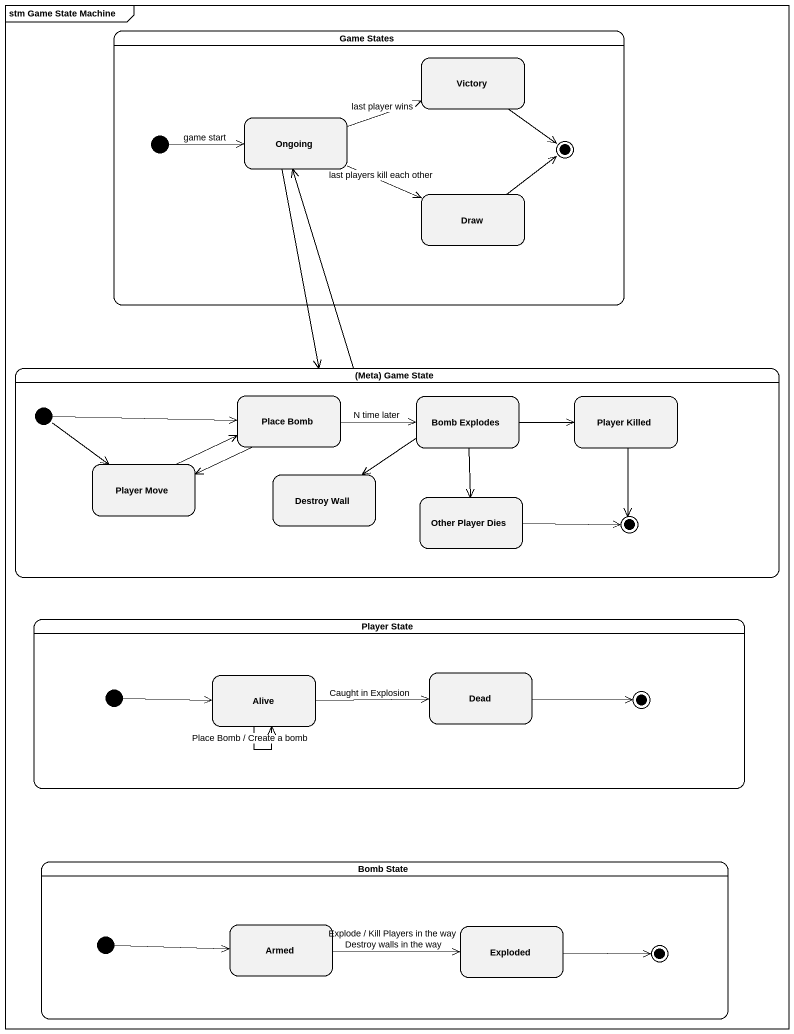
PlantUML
@startuml
mainframe stm Game State Machine
hide empty description
state "Game States" as Game_States {
  state Victory
  state Ongoing
  state Draw
  Victory --> [*]
  [*] -right-> Ongoing : game start
  Draw -up-> [*]
}
state "(Meta) Game State" as Meta_Game_State {
  state "Place Bomb" as Place_Bomb
  state "Bomb Explodes" as Bomb_Explodes
  state "Player Killed" as Player_Killed
  state "Player Move" as Player_Move
  state "Destroy Wall" as Destroy_Wall
  state "Other Player Dies" as Other_Player_Dies
  [*] -right-> Place_Bomb
  [*] --> Player_Move
  Player_Killed --> [*]
  Other_Player_Dies -right-> [*]
}
state "Player State" as Player_State {
  state Alive
  state Dead
  Dead -right-> [*]
  [*] -right-> Alive
}
state "Bomb State" as Bomb_State {
  state Armed
  state Exploded
  [*] -right-> Armed
  Exploded -right-> [*]
}
Ongoing -right-> Victory : last player wins
Ongoing -right-> Draw : last players kill each other
Ongoing --> Meta_Game_State
Meta_Game_State -up-> Ongoing
Place_Bomb -right-> Bomb_Explodes : N time later
Place_Bomb -left-> Player_Move
Bomb_Explodes -right-> Player_Killed
Bomb_Explodes -left-> Destroy_Wall
Bomb_Explodes --> Other_Player_Dies
Player_Move -right-> Place_Bomb
Alive --> Alive : Place Bomb / Create a bomb
Alive -right-> Dead : Caught in Explosion
Armed -right-> Exploded : Explode / Kill Players in the way Destroy walls in the way
@enduml
